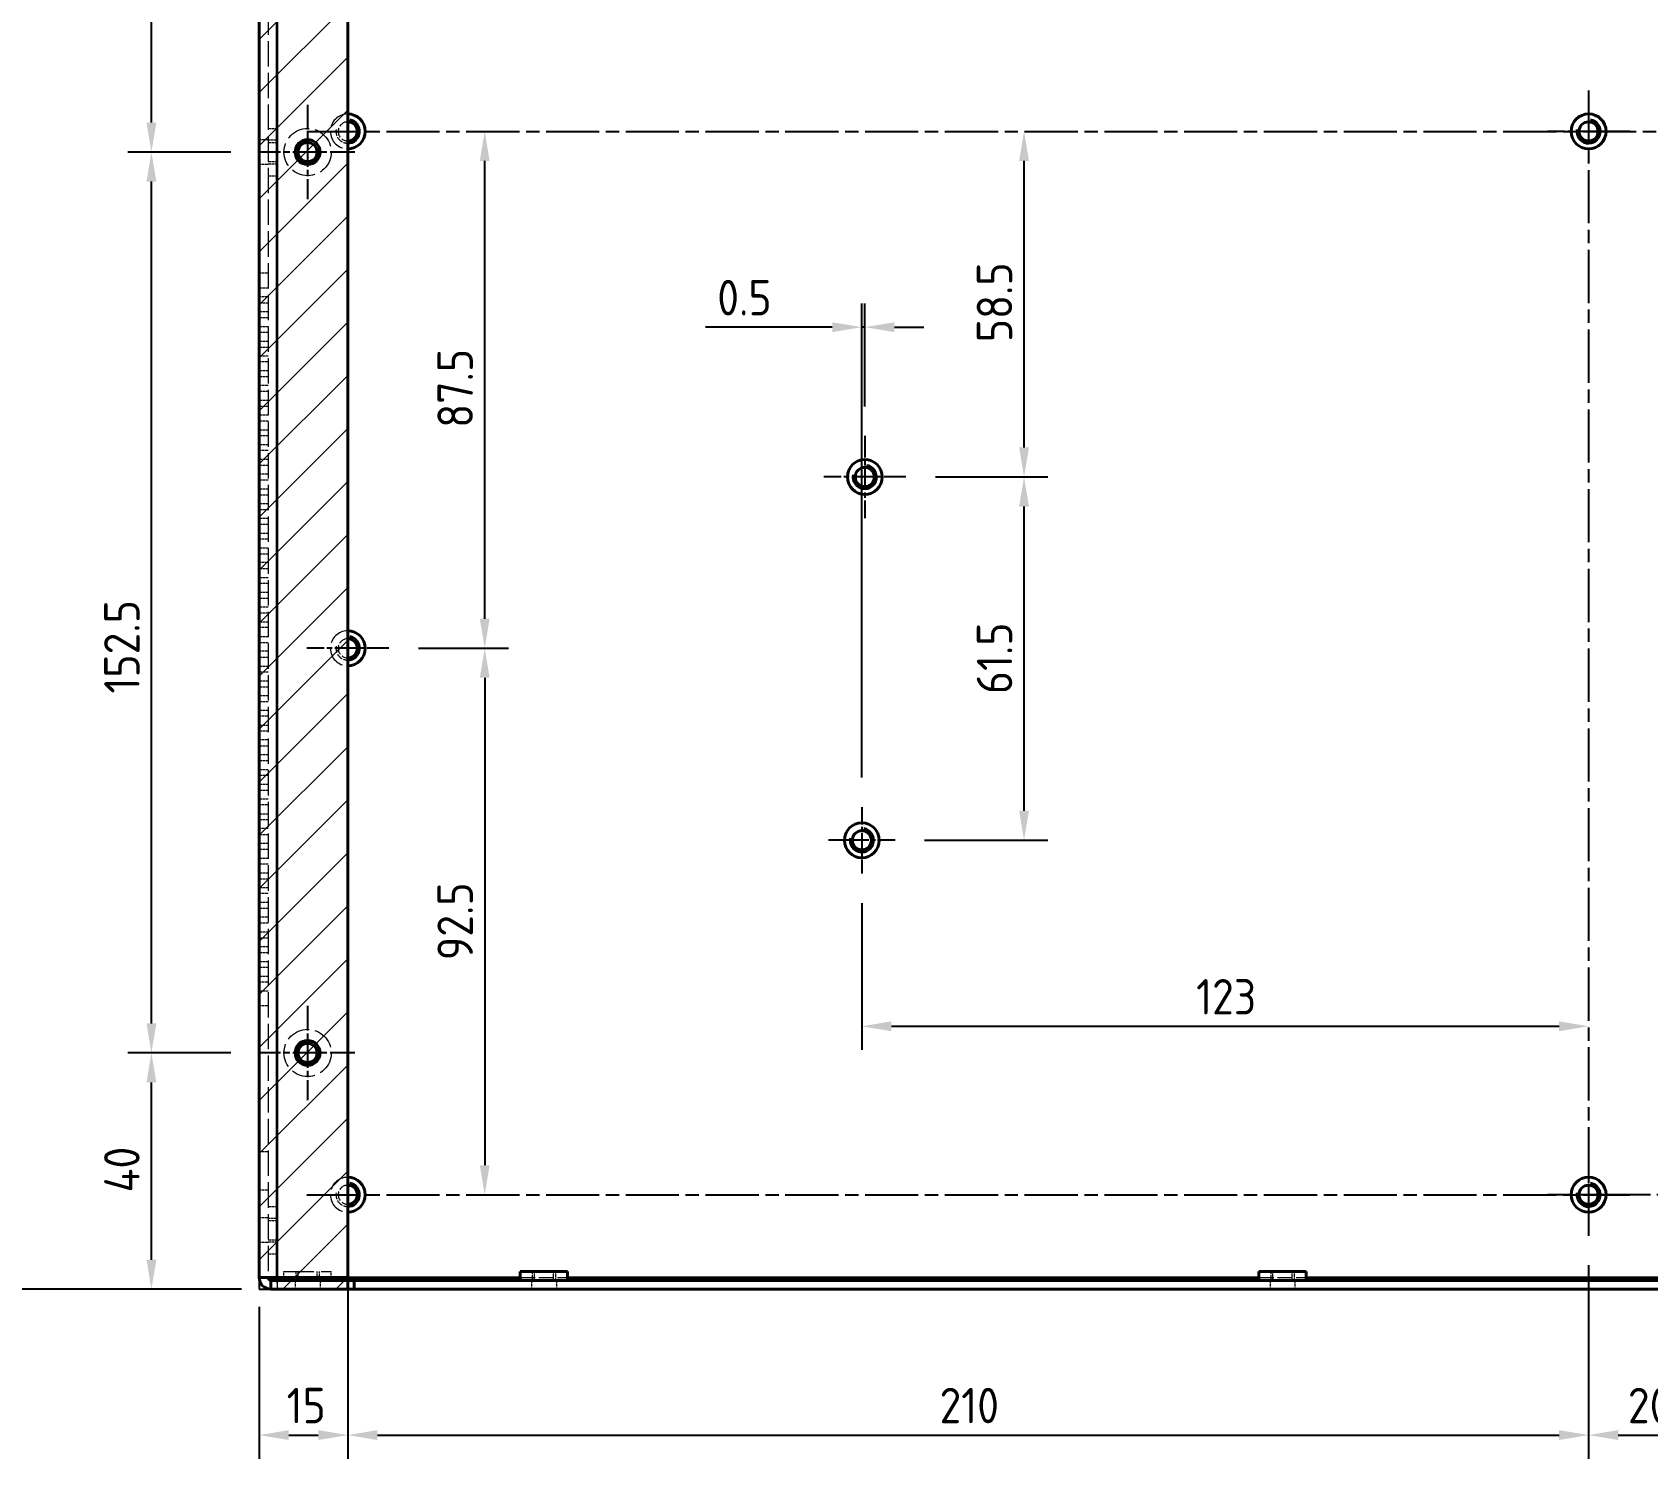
# Model space of a CAD drawing. Header units: millimetres. Extents: x 0 to 1682, y 0 to 1188.
# Drawn here: x 573.7 to 847.1, y 596.4 to 837.8 of the extents above; entities that cross this region are included whole.
import ezdxf

# ---------------------------------------------------------------- set-up
doc = ezdxf.new("R2010")
doc.units = ezdxf.units.MM
doc.header["$LTSCALE"] = 2
doc.linetypes.add('CHAIN', pattern=[0.3543, 0.2362, -0.0295, 0.0591, -0.0295])
doc.linetypes.add('DASHED', pattern=[0.2067, 0.1654, -0.0413])
for name, color, linetype, lineweight in [('가려진 것(ISO)', 2, 'DASHED', 18), ('가려진 좁은 것(ISO)', 2, 'DASHED', 18), ('가시적인 것(ISO)', 3, 'Continuous', 40), ('가시적인 좁은 것(ISO)', 3, 'Continuous', 35), ('스케치 형상(ISO)', 3, 'Continuous', 25), ('중심 표식(ISO)', 1, 'Continuous', 25), ('중심선(ISO)', 1, 'Continuous', 25), ('치수(ISO)', 2, 'Continuous', 25), ('해치(ISO)', 7, 'Continuous', 18)]:
    doc.layers.add(name, color=color, linetype=linetype, lineweight=lineweight)
doc.styles.add('치수 텍스트_PSTEK_POSCO', font='isocp.shx')
doc.dimstyles.new('치수_PSTEK_POSCO', dxfattribs={"dimscale": 2, "dimtxt": 3, "dimasz": 2.5, "dimexe": 2, "dimexo": 2.5, "dimgap": 1, "dimtad": 1, "dimrnd": 1e-08, "dimdsep": 46, "dimtxsty": '치수 텍스트_PSTEK_POSCO', "dimcen": 0.09, "dimdle": 10, "dimclrd": 7, "dimclre": 7, "dimclrt": 2, "dimadec": 1, "dimazin": 2, "dimtfac": 1, "dimtmove": 0, "dimatfit": 3, "dimfxl": 0, "dimtolj": 1, "dimlwd": -1, "dimlwe": -1, "dimarcsym": 0})

# ---------------------------------------------------------------- blocks, each defined once
blk = doc.blocks.new('*D24')
at = {"layer": 'Defpoints', "color": 0}
for p in [(627.09, 634.1), (612.09, 627.05), (627.09, 600.36)]:
    blk.add_point(p, dxfattribs=at)
at = {"layer": '치수(ISO)', "color": 7}
for p, q in [((627.09, 629.1), (627.09, 596.36)), ((612.09, 622.05), (612.09, 596.36)), ((617.09, 600.36), (622.09, 600.36))]:
    blk.add_line(p, q, dxfattribs=at)
for points in [[(617.09, 601.2), (617.09, 599.53), (612.09, 600.36)], [(622.09, 601.2), (622.09, 599.53), (627.09, 600.36)]]:
    blk.add_solid(points, dxfattribs=at)
at = {"layer": '치수(ISO)', "color": 2, "insert": (616.74, 605.36), "char_height": 6, "attachment_point": 4, "style": '치수 텍스트_PSTEK_POSCO'}
blk.add_mtext('\\A1;15', dxfattribs=at)
blk = doc.blocks.new('*D25')
at = {"layer": 'Defpoints', "color": 0}
for p in [(627.09, 634.1), (837.09, 634.1), (837.09, 600.36)]:
    blk.add_point(p, dxfattribs=at)
at = {"layer": '치수(ISO)', "color": 7}
for p, q in [((627.09, 629.1), (627.09, 596.36)), ((837.09, 629.1), (837.09, 596.36)), ((632.09, 600.36), (832.09, 600.36))]:
    blk.add_line(p, q, dxfattribs=at)
for points in [[(632.09, 601.2), (632.09, 599.53), (627.09, 600.36)], [(832.09, 601.2), (832.09, 599.53), (837.09, 600.36)]]:
    blk.add_solid(points, dxfattribs=at)
at = {"layer": '치수(ISO)', "color": 2, "insert": (727.23, 605.36), "char_height": 6, "attachment_point": 4, "style": '치수 텍스트_PSTEK_POSCO'}
blk.add_mtext('\\A1;210', dxfattribs=at)
blk = doc.blocks.new('*D26')
at = {"layer": 'Defpoints', "color": 0}
for p in [(837.09, 634.1), (857.09, 634.1), (857.09, 600.36)]:
    blk.add_point(p, dxfattribs=at)
at = {"layer": '치수(ISO)', "color": 7}
for p, q in [((837.09, 629.1), (837.09, 596.36)), ((857.09, 629.1), (857.09, 596.36)), ((842.09, 600.36), (852.09, 600.36))]:
    blk.add_line(p, q, dxfattribs=at)
for points in [[(842.09, 601.2), (842.09, 599.53), (837.09, 600.36)], [(852.09, 601.2), (852.09, 599.53), (857.09, 600.36)]]:
    blk.add_solid(points, dxfattribs=at)
at = {"layer": '치수(ISO)', "color": 2, "insert": (843.73, 605.36), "char_height": 6, "attachment_point": 4, "style": '치수 텍스트_PSTEK_POSCO'}
blk.add_mtext('\\A1;20', dxfattribs=at)
blk = doc.blocks.new('*D31')
at = {"layer": 'Defpoints', "color": 0}
for p in [(721.54, 762.55), (741.54, 762.55), (719.71, 701.05)]:
    blk.add_point(p, dxfattribs=at)
at = {"layer": '치수(ISO)', "color": 7}
for p, q in [((726.54, 762.55), (745.54, 762.55)), ((741.54, 706.05), (741.54, 757.55)), ((724.71, 701.05), (745.54, 701.05))]:
    blk.add_line(p, q, dxfattribs=at)
for points in [[(740.7, 757.55), (742.37, 757.55), (741.54, 762.55)], [(740.7, 706.05), (742.37, 706.05), (741.54, 701.05)]]:
    blk.add_solid(points, dxfattribs=at)
at = {"layer": '치수(ISO)', "color": 2, "insert": (736.54, 725.8), "char_height": 6, "attachment_point": 4, "rotation": 90, "style": '치수 텍스트_PSTEK_POSCO'}
blk.add_mtext('\\A1;61.5', dxfattribs=at)
blk = doc.blocks.new('*D32')
at = {"layer": 'Defpoints', "color": 0}
for p in [(741.54, 821.05), (741.54, 821.05), (721.54, 762.55)]:
    blk.add_point(p, dxfattribs=at)
at = {"layer": '치수(ISO)', "color": 7}
for p, q in [((741.54, 767.55), (741.54, 816.05)), ((726.54, 762.55), (745.54, 762.55))]:
    blk.add_line(p, q, dxfattribs=at)
for points in [[(740.7, 816.05), (742.37, 816.05), (741.54, 821.05)], [(740.7, 767.55), (742.37, 767.55), (741.54, 762.55)]]:
    blk.add_solid(points, dxfattribs=at)
at = {"layer": '치수(ISO)', "color": 2, "insert": (736.54, 785.37), "char_height": 6, "attachment_point": 4, "rotation": 90, "style": '치수 텍스트_PSTEK_POSCO'}
blk.add_mtext('\\A1;58.5', dxfattribs=at)
blk = doc.blocks.new('*D33')
at = {"layer": 'Defpoints', "color": 0}
for p in [(714.09, 695.43), (837.09, 669.56), (837.09, 641.05)]:
    blk.add_point(p, dxfattribs=at)
at = {"layer": '치수(ISO)', "color": 7}
for p, q in [((714.09, 690.43), (714.09, 665.56)), ((719.09, 669.56), (832.09, 669.56))]:
    blk.add_line(p, q, dxfattribs=at)
for points in [[(719.09, 670.4), (719.09, 668.73), (714.09, 669.56)], [(832.09, 670.4), (832.09, 668.73), (837.09, 669.56)]]:
    blk.add_solid(points, dxfattribs=at)
at = {"layer": '치수(ISO)', "color": 2, "insert": (770.66, 674.56), "char_height": 6, "attachment_point": 4, "style": '치수 텍스트_PSTEK_POSCO'}
blk.add_mtext('\\A1;123', dxfattribs=at)
blk = doc.blocks.new('*D34')
at = {"layer": 'Defpoints', "color": 0}
for p in [(714.59, 787.91), (714.59, 769.5), (714.09, 706.67)]:
    blk.add_point(p, dxfattribs=at)
at = {"layer": '치수(ISO)', "color": 7}
for p, q in [((714.09, 711.67), (714.09, 791.91)), ((714.59, 774.5), (714.59, 791.91)), ((709.09, 787.91), (687.61, 787.91)), ((714.59, 787.91), (714.09, 787.91)), ((719.59, 787.91), (724.59, 787.91))]:
    blk.add_line(p, q, dxfattribs=at)
for points in [[(709.09, 788.74), (709.09, 787.07), (714.09, 787.91)], [(719.59, 788.74), (719.59, 787.07), (714.59, 787.91)]]:
    blk.add_solid(points, dxfattribs=at)
at = {"layer": '치수(ISO)', "color": 2, "insert": (689.61, 792.91), "char_height": 6, "attachment_point": 4, "style": '치수 텍스트_PSTEK_POSCO'}
blk.add_mtext('\\A1;0.5', dxfattribs=at)
blk = doc.blocks.new('*D36')
at = {"layer": 'Defpoints', "color": 0}
for p in [(593.85, 970.05), (612.29, 970.05), (612.29, 817.55)]:
    blk.add_point(p, dxfattribs=at)
at = {"layer": '치수(ISO)', "color": 7}
for p, q in [((607.29, 970.05), (589.85, 970.05)), ((593.85, 822.55), (593.85, 965.05)), ((607.29, 817.55), (589.85, 817.55))]:
    blk.add_line(p, q, dxfattribs=at)
for points in [[(593.02, 965.05), (594.69, 965.05), (593.85, 970.05)], [(593.02, 822.55), (594.69, 822.55), (593.85, 817.55)]]:
    blk.add_solid(points, dxfattribs=at)
at = {"layer": '치수(ISO)', "color": 2, "insert": (588.85, 878.39), "char_height": 6, "attachment_point": 4, "rotation": 90, "style": '치수 텍스트_PSTEK_POSCO'}
blk.add_mtext('\\A1;152.5', dxfattribs=at)
blk = doc.blocks.new('*D37')
at = {"layer": 'Defpoints', "color": 0}
for p in [(593.85, 817.55), (612.29, 817.55), (612.29, 665.05)]:
    blk.add_point(p, dxfattribs=at)
at = {"layer": '치수(ISO)', "color": 7}
for p, q in [((607.29, 817.55), (589.85, 817.55)), ((593.85, 670.05), (593.85, 812.55)), ((607.29, 665.05), (589.85, 665.05))]:
    blk.add_line(p, q, dxfattribs=at)
for points in [[(593.02, 812.55), (594.69, 812.55), (593.85, 817.55)], [(593.02, 670.05), (594.69, 670.05), (593.85, 665.05)]]:
    blk.add_solid(points, dxfattribs=at)
at = {"layer": '치수(ISO)', "color": 2, "insert": (588.85, 725.89), "char_height": 6, "attachment_point": 4, "rotation": 90, "style": '치수 텍스트_PSTEK_POSCO'}
blk.add_mtext('\\A1;152.5', dxfattribs=at)
blk = doc.blocks.new('*D38')
at = {"layer": 'Defpoints', "color": 0}
for p in [(593.85, 665.05), (612.29, 665.05), (614.09, 625.05)]:
    blk.add_point(p, dxfattribs=at)
at = {"layer": '치수(ISO)', "color": 7}
for p, q in [((607.29, 665.05), (589.85, 665.05)), ((593.85, 630.05), (593.85, 660.05)), ((609.09, 625.05), (589.85, 625.05))]:
    blk.add_line(p, q, dxfattribs=at)
for points in [[(593.02, 660.05), (594.69, 660.05), (593.85, 665.05)], [(593.02, 630.05), (594.69, 630.05), (593.85, 625.05)]]:
    blk.add_solid(points, dxfattribs=at)
at = {"layer": '치수(ISO)', "color": 2, "insert": (588.85, 641.43), "char_height": 6, "attachment_point": 4, "rotation": 90, "style": '치수 텍스트_PSTEK_POSCO'}
blk.add_mtext('\\A1;40', dxfattribs=at)
blk = doc.blocks.new('*D40')
at = {"layer": 'Defpoints', "color": 0}
for p in [(614.09, 1010.05), (569.39, 625.05), (614.09, 625.05)]:
    blk.add_point(p, dxfattribs=at)
at = {"layer": '치수(ISO)', "color": 7}
for p, q in [((609.09, 1010.05), (565.39, 1010.05)), ((569.39, 1005.05), (569.39, 630.05)), ((609.09, 625.05), (565.39, 625.05))]:
    blk.add_line(p, q, dxfattribs=at)
for points in [[(568.56, 1005.05), (570.23, 1005.05), (569.39, 1010.05)], [(568.56, 630.05), (570.23, 630.05), (569.39, 625.05)]]:
    blk.add_solid(points, dxfattribs=at)
at = {"layer": '치수(ISO)', "color": 2, "insert": (564.09, 824.75), "char_height": 6, "attachment_point": 4, "rotation": 90, "style": '치수 텍스트_PSTEK_POSCO'}
blk.add_mtext('\\A1;(385)', dxfattribs=at)
blk = doc.blocks.new('*D41')
at = {"layer": 'Defpoints', "color": 0}
for p in [(650.26, 821.05), (650.26, 821.05), (634.04, 733.55)]:
    blk.add_point(p, dxfattribs=at)
at = {"layer": '치수(ISO)', "color": 7}
for p, q in [((650.26, 738.55), (650.26, 816.05)), ((639.04, 733.55), (654.26, 733.55))]:
    blk.add_line(p, q, dxfattribs=at)
for points in [[(649.43, 816.05), (651.09, 816.05), (650.26, 821.05)], [(649.43, 738.55), (651.09, 738.55), (650.26, 733.55)]]:
    blk.add_solid(points, dxfattribs=at)
at = {"layer": '치수(ISO)', "color": 2, "insert": (645.26, 770.87), "char_height": 6, "attachment_point": 4, "rotation": 90, "style": '치수 텍스트_PSTEK_POSCO'}
blk.add_mtext('\\A1;87.5', dxfattribs=at)
blk = doc.blocks.new('*D42')
at = {"layer": 'Defpoints', "color": 0}
for p in [(634.04, 733.55), (650.26, 641.05), (650.26, 641.05)]:
    blk.add_point(p, dxfattribs=at)
at = {"layer": '치수(ISO)', "color": 7}
for p, q in [((639.04, 733.55), (654.26, 733.55)), ((650.26, 728.55), (650.26, 646.05))]:
    blk.add_line(p, q, dxfattribs=at)
for points in [[(649.43, 728.55), (651.09, 728.55), (650.26, 733.55)], [(649.43, 646.05), (651.09, 646.05), (650.26, 641.05)]]:
    blk.add_solid(points, dxfattribs=at)
at = {"layer": '치수(ISO)', "color": 2, "insert": (645.26, 680.75), "char_height": 6, "attachment_point": 4, "rotation": 90, "style": '치수 텍스트_PSTEK_POSCO'}
blk.add_mtext('\\A1;92.5', dxfattribs=at)

msp = doc.modelspace()

# ---------------------------------------------------------------- hatches: boundary and pattern name
at = {"layer": '해치(ISO)'}
h = msp.add_hatch(dxfattribs=at)
h.set_pattern_fill('ANSI31', color=1, scale=50.8, style=0)
h.set_pattern_definition([(45, (0, 0), (-4.490128, 4.490128), [])])
edge = h.paths.add_edge_path()
edge.add_line((614.085, 626.549), (614.085, 625.049))
edge.add_line((614.085, 625.049), (627.085, 625.049))
edge.add_line((627.085, 625.049), (627.085, 1010.049))
edge.add_line((627.085, 1010.049), (612.085, 1010.049))
edge.add_line((612.085, 1010.049), (612.085, 627.049))
edge.add_line((612.085, 627.049), (613.585, 627.049))
edge.add_arc((614.085, 627.049), 0.5, 180, 270)

# ---------------------------------------------------------------- linework, layer by layer
at = {"layer": '가려진 것(ISO)', "ltscale": 12.980641}
msp.add_line((613.585, 1008.049), (613.585, 627.049), dxfattribs=at)
at = {"layer": '가려진 것(ISO)', "ltscale": 1.428422}
for p, q in [((613.585, 821.549), (615.085, 821.549)), ((613.585, 819.649), (612.085, 819.649)), ((615.085, 819.549), (613.585, 819.549)), ((613.585, 819.17), (615.085, 819.17)), ((613.585, 815.449), (612.085, 815.449)), ((613.585, 815.928), (615.085, 815.928)), ((613.585, 815.549), (615.085, 815.549)), ((613.585, 813.549), (615.085, 813.549)), ((613.585, 797.049), (612.085, 797.049)), ((612.085, 794.549), (613.585, 794.549)), ((613.585, 793.049), (612.085, 793.049)), ((612.085, 792.049), (613.585, 792.049)), ((612.085, 790.549), (613.585, 790.549)), ((612.085, 789.549), (613.585, 789.549)), ((612.085, 788.049), (613.585, 788.049)), ((612.085, 787.049), (613.585, 787.049)), ((612.085, 785.549), (613.585, 785.549)), ((612.085, 784.549), (613.585, 784.549)), ((612.085, 783.049), (613.585, 783.049)), ((613.585, 782.049), (612.085, 782.049)), ((612.085, 780.549), (613.585, 780.549)), ((612.085, 779.549), (613.585, 779.549)), ((613.585, 778.049), (612.085, 778.049)), ((612.085, 777.049), (613.585, 777.049)), ((612.085, 775.549), (613.585, 775.549)), ((612.085, 774.549), (613.585, 774.549)), ((612.085, 773.049), (613.585, 773.049)), ((612.085, 772.049), (613.585, 772.049)), ((612.085, 770.549), (613.585, 770.549)), ((612.085, 769.549), (613.585, 769.549)), ((612.085, 768.049), (613.585, 768.049)), ((613.585, 767.049), (612.085, 767.049)), ((612.085, 765.549), (613.585, 765.549)), ((612.085, 764.549), (613.585, 764.549)), ((613.585, 763.049), (612.085, 763.049)), ((612.085, 762.049), (613.585, 762.049)), ((612.085, 760.549), (613.585, 760.549)), ((612.085, 759.549), (613.585, 759.549)), ((612.085, 758.049), (613.585, 758.049)), ((612.085, 757.049), (613.585, 757.049)), ((612.085, 755.549), (613.585, 755.549)), ((612.085, 754.549), (613.585, 754.549)), ((612.085, 753.049), (613.585, 753.049)), ((613.585, 752.049), (612.085, 752.049)), ((612.085, 750.549), (613.585, 750.549)), ((612.085, 749.549), (613.585, 749.549)), ((613.585, 748.049), (612.085, 748.049)), ((612.085, 747.049), (613.585, 747.049)), ((612.085, 745.549), (613.585, 745.549)), ((612.085, 744.549), (613.585, 744.549)), ((612.085, 743.049), (613.585, 743.049)), ((612.085, 742.049), (613.585, 742.049)), ((612.085, 740.549), (613.585, 740.549)), ((612.085, 739.549), (613.585, 739.549)), ((612.085, 738.049), (613.585, 738.049)), ((613.585, 737.049), (612.085, 737.049)), ((612.085, 735.549), (613.585, 735.549)), ((612.085, 734.549), (613.585, 734.549)), ((613.585, 733.049), (612.085, 733.049)), ((612.085, 732.049), (613.585, 732.049)), ((612.085, 730.549), (613.585, 730.549)), ((612.085, 729.549), (613.585, 729.549)), ((612.085, 728.049), (613.585, 728.049)), ((612.085, 727.049), (613.585, 727.049)), ((612.085, 725.549), (613.585, 725.549)), ((612.085, 724.549), (613.585, 724.549)), ((612.085, 723.049), (613.585, 723.049)), ((613.585, 722.049), (612.085, 722.049)), ((612.085, 720.549), (613.585, 720.549)), ((612.085, 719.549), (613.585, 719.549)), ((613.585, 718.049), (612.085, 718.049)), ((612.085, 717.049), (613.585, 717.049)), ((612.085, 715.549), (613.585, 715.549)), ((612.085, 714.549), (613.585, 714.549)), ((612.085, 713.049), (613.585, 713.049)), ((612.085, 712.049), (613.585, 712.049)), ((612.085, 710.549), (613.585, 710.549)), ((612.085, 709.549), (613.585, 709.549)), ((612.085, 708.049), (613.585, 708.049)), ((613.585, 707.049), (612.085, 707.049)), ((612.085, 705.549), (613.585, 705.549)), ((612.085, 704.549), (613.585, 704.549)), ((613.585, 703.049), (612.085, 703.049)), ((612.085, 702.049), (613.585, 702.049)), ((612.085, 700.549), (613.585, 700.549)), ((612.085, 699.549), (613.585, 699.549)), ((612.085, 698.049), (613.585, 698.049)), ((612.085, 697.049), (613.585, 697.049)), ((612.085, 695.549), (613.585, 695.549)), ((612.085, 694.549), (613.585, 694.549)), ((612.085, 693.049), (613.585, 693.049)), ((613.585, 692.049), (612.085, 692.049)), ((612.085, 690.549), (613.585, 690.549)), ((612.085, 689.549), (613.585, 689.549)), ((613.585, 688.049), (612.085, 688.049)), ((612.085, 687.049), (613.585, 687.049)), ((612.085, 685.549), (613.585, 685.549)), ((612.085, 684.549), (613.585, 684.549)), ((612.085, 683.049), (613.585, 683.049)), ((612.085, 682.049), (613.585, 682.049)), ((612.085, 680.549), (613.585, 680.549)), ((612.085, 679.549), (613.585, 679.549)), ((612.085, 678.049), (613.585, 678.049)), ((613.585, 677.049), (612.085, 677.049)), ((612.085, 675.549), (613.585, 675.549)), ((613.585, 673.049), (612.085, 673.049)), ((613.585, 648.299), (612.085, 648.299)), ((613.585, 641.799), (612.085, 641.799)), ((613.585, 637.149), (612.085, 637.149)), ((613.585, 639.049), (615.085, 639.049)), ((615.085, 637.049), (613.585, 637.049)), ((613.585, 636.67), (615.085, 636.67)), ((613.585, 632.949), (612.085, 632.949)), ((613.585, 633.428), (615.085, 633.428)), ((613.585, 633.049), (615.085, 633.049)), ((613.585, 631.049), (615.085, 631.049)), ((615.146, 626.549), (615.146, 625.049)), ((618.185, 626.549), (618.185, 625.049)), ((618.285, 628.049), (618.285, 626.549)), ((618.664, 626.549), (618.664, 628.049)), ((621.906, 626.549), (621.906, 628.049)), ((622.285, 626.549), (622.285, 628.049)), ((622.385, 626.549), (622.385, 625.049)), ((658.185, 626.549), (658.185, 625.049)), ((658.285, 628.049), (658.285, 626.549)), ((658.664, 626.549), (658.664, 628.049)), ((661.906, 626.549), (661.906, 628.049)), ((662.285, 626.549), (662.285, 628.049)), ((662.385, 626.549), (662.385, 625.049)), ((783.185, 626.549), (783.185, 625.049)), ((783.285, 628.049), (783.285, 626.549)), ((783.664, 626.549), (783.664, 628.049)), ((786.906, 626.549), (786.906, 628.049)), ((787.285, 626.549), (787.285, 628.049)), ((787.385, 626.549), (787.385, 625.049))]:
    msp.add_line(p, q, dxfattribs=at)
at = {"layer": '가려진 것(ISO)', "ltscale": 0.009423}
for p, q in [((612.085, 650.749), (612.075, 650.749)), ((612.085, 649.049), (612.075, 649.049)), ((612.085, 647.549), (612.075, 647.549)), ((612.085, 646.549), (612.075, 646.549)), ((612.085, 645.399), (612.075, 645.399)), ((612.085, 644.699), (612.075, 644.699)), ((612.085, 643.549), (612.075, 643.549)), ((612.085, 642.549), (612.075, 642.549)), ((612.085, 641.049), (612.075, 641.049)), ((612.085, 639.349), (612.075, 639.349))]:
    msp.add_line(p, q, dxfattribs=at)
at = {"layer": '가려진 것(ISO)', "ltscale": 15.198803}
msp.add_line((616.285, 628.049), (624.285, 628.049), dxfattribs=at)
at = {"layer": '가려진 것(ISO)', "ltscale": 0.952248}
for p, q in [((616.285, 627.049), (616.285, 628.049)), ((624.285, 627.049), (624.285, 628.049))]:
    msp.add_line(p, q, dxfattribs=at)
at = {"layer": '가려진 것(ISO)', "ltscale": 12.159042}
for centre in [(620.285, 817.549), (620.285, 665.049)]:
    msp.add_circle(centre, 4, dxfattribs=at)
at = {"layer": '가려진 것(ISO)', "ltscale": 11.209118}
for centre in [(627.085, 821.049), (627.085, 733.549), (627.085, 641.049)]:
    msp.add_arc(centre, 2.95, 90, 270, dxfattribs=at)
at = {"layer": '가려진 것(ISO)', "ltscale": 3.324223}
for centre in [(627.085, 821.049), (627.085, 733.549), (627.085, 641.049)]:
    msp.add_arc(centre, 2, 170, 270, dxfattribs=at)
at = {"layer": '가려진 것(ISO)', "ltscale": 4.849754}
for centre in [(627.085, 821.049), (627.085, 733.549), (627.085, 641.049)]:
    msp.add_arc(centre, 1.621, 90, 270, dxfattribs=at)
at = {"layer": '가려진 것(ISO)', "ltscale": 2.506776}
msp.add_open_spline([(615.095, 626.551), (615.107, 625.959), (615.119, 625.438), (615.131, 625.202), (615.136, 625.101), (615.141, 625.049), (615.146, 625.049)], degree=3, knots=[0.2526803, 0.2526803, 0.2526803, 0.2526803, 1.1774531, 1.1774531, 1.1774531, 1.5707963, 1.5707963, 1.5707963, 1.5707963], dxfattribs=at)
at = {"layer": '가려진 좁은 것(ISO)', "ltscale": 7.618686}
for p, q in [((656.285, 627.049), (664.285, 627.049)), ((781.285, 627.049), (789.285, 627.049))]:
    msp.add_line(p, q, dxfattribs=at)
at = {"layer": '가시적인 것(ISO)'}
for p, q in [((612.085, 627.049), (612.085, 1008.049)), ((627.085, 1008.049), (627.085, 627.049)), ((612.075, 651.049), (612.075, 639.049)), ((612.085, 651.049), (612.075, 651.049)), ((612.085, 639.049), (612.075, 639.049)), ((612.085, 627.049), (615.085, 627.049)), ((614.085, 626.549), (614.085, 625.049)), ((627.085, 626.549), (614.085, 626.549)), ((627.085, 627.049), (615.085, 627.049)), ((616.285, 626.549), (616.285, 627.049)), ((624.285, 626.549), (624.285, 627.049)), ((627.085, 626.549), (628.146, 626.549)), ((627.085, 626.549), (627.085, 625.049)), ((628.146, 626.549), (628.146, 625.049)), ((628.146, 626.549), (1096.025, 626.549)), ((656.285, 628.049), (664.285, 628.049)), ((656.285, 626.549), (656.285, 628.049)), ((664.285, 626.549), (664.285, 628.049)), ((781.285, 628.049), (789.285, 628.049)), ((781.285, 626.549), (781.285, 628.049)), ((789.285, 626.549), (789.285, 628.049)), ((614.085, 625.049), (627.085, 625.049)), ((627.085, 625.049), (628.146, 625.049)), ((628.146, 625.049), (1096.025, 625.049))]:
    msp.add_line(p, q, dxfattribs=at)
for centre, radius in [((837.085, 821.049), 2.95), ((837.085, 821.049), 1.621), ((620.285, 817.549), 2.1), ((620.285, 817.549), 1.621), ((714.585, 762.549), 2.95), ((714.585, 762.549), 1.621), ((714.085, 701.049), 2.95), ((714.085, 701.049), 1.621), ((620.285, 665.049), 2.1), ((620.285, 665.049), 1.621), ((837.085, 641.049), 2.95), ((837.085, 641.049), 1.621)]:
    msp.add_circle(centre, radius, dxfattribs=at)
for centre, radius, start, end in [((627.085, 821.049), 2.95, 270, 90), ((627.085, 821.049), 1.621, 270, 90), ((627.085, 733.549), 2.95, 270, 90), ((627.085, 733.549), 1.621, 270, 90), ((627.085, 641.049), 2.95, 270, 90), ((627.085, 641.049), 1.621, 270, 90), ((614.085, 627.049), 2, 180, 270), ((614.085, 627.049), 0.5, 180, 270)]:
    msp.add_arc(centre, radius, start, end, dxfattribs=at)
for points in [[(615.085, 627.049), (615.089, 626.881), (615.092, 626.713), (615.095, 626.551)], [(615.085, 627.049), (615.106, 626.787), (615.126, 626.549), (615.146, 626.549)]]:
    msp.add_open_spline(points, degree=3, dxfattribs=at)
at = {"layer": '가시적인 좁은 것(ISO)'}
for p, q in [((615.085, 1008.049), (615.085, 627.049)), ((627.085, 627.049), (656.285, 627.049)), ((664.285, 627.049), (781.285, 627.049)), ((789.285, 627.049), (934.885, 627.049))]:
    msp.add_line(p, q, dxfattribs=at)
for centre, start, end in [((627.085, 821.049), 270, 80), ((837.085, 821.049), 170, 80), ((620.285, 817.549), 100, 10), ((714.585, 762.549), 170, 80), ((627.085, 733.549), 270, 80), ((714.085, 701.049), 170, 80), ((620.285, 665.049), 100, 10), ((627.085, 641.049), 270, 80), ((837.085, 641.049), 170, 80)]:
    msp.add_arc(centre, 2, start, end, dxfattribs=at)
at = {"layer": '스케치 형상(ISO)'}
for p, q in [((612.085, 1010.049), (612.085, 625.049)), ((627.085, 625.049), (627.085, 1010.049)), ((612.085, 625.049), (627.085, 625.049))]:
    msp.add_line(p, q, dxfattribs=at)
at = {"layer": '중심 표식(ISO)', "linetype": 'CHAIN', "ltscale": 7.722792}
for p, q in [((627.085, 827.999), (627.085, 814.099)), ((844.035, 821.049), (830.135, 821.049)), ((714.585, 769.499), (714.585, 755.599)), ((721.535, 762.549), (707.635, 762.549)), ((627.085, 740.499), (627.085, 726.599)), ((634.035, 733.549), (620.135, 733.549)), ((627.085, 647.999), (627.085, 634.099)), ((837.085, 647.999), (837.085, 634.099)), ((844.035, 641.049), (830.135, 641.049))]:
    msp.add_line(p, q, dxfattribs=at)
at = {"layer": '중심 표식(ISO)', "linetype": 'CHAIN', "ltscale": 8.88956}
for p, q in [((620.285, 825.549), (620.285, 809.549)), ((628.285, 817.549), (612.285, 817.549)), ((620.285, 673.049), (620.285, 657.049)), ((628.285, 665.049), (612.285, 665.049))]:
    msp.add_line(p, q, dxfattribs=at)
at = {"layer": '중심 표식(ISO)', "linetype": 'CHAIN', "ltscale": 6.245997}
for p, q in [((714.085, 706.67), (714.085, 695.428)), ((719.706, 701.049), (708.464, 701.049))]:
    msp.add_line(p, q, dxfattribs=at)
at = {"layer": '중심선(ISO)', "linetype": 'CHAIN', "ltscale": 19.051651}
for p, q in [((837.085, 827.999), (837.085, 634.099)), ((620.135, 821.049), (1104.035, 821.049)), ((620.135, 641.049), (844.035, 641.049)), ((1104.035, 641.049), (830.135, 641.049))]:
    msp.add_line(p, q, dxfattribs=at)

# ---------------------------------------------------------------- dimensions: what is measured, and where the dimension line sits
at = {"layer": '치수(ISO)', "color": 7}
dim = msp.add_linear_dim(base=(569.393, 625.049), p1=(614.085, 1010.049), p2=(614.085, 625.049), angle=90, text='(<>)', dimstyle='치수_PSTEK_POSCO', override={"dimgap": 1, "dimdec": 2, "dimtol": 0, "dimlim": 0, "dimtp": 0, "dimtm": 0, "dimtdec": 2, "dimtofl": 0, "dimatfit": 1}, dxfattribs=at)
dim.commit()
dim.dimension.update_dxf_attribs({"geometry": '*D40', "text_midpoint": (569.393, 832.549), "dimtype": 160})
for base, p1, p2, angle, override, picture, middle in [((593.853, 970.049), (612.285, 817.549), (612.285, 970.049), 90, {"dimdec": 2, "dimtp": 0, "dimtm": 0, "dimtdec": 2, "dimtofl": 0, "dimatfit": 1}, '*D36', (593.853, 886.319)), ((650.26, 821.049), (634.035, 733.549), (650.26, 821.049), 90, {"dimdec": 2, "dimse2": 1, "dimtp": 0, "dimtm": 0, "dimtdec": 2, "dimtofl": 0, "dimatfit": 1}, '*D41', (650.26, 777.299)), ((741.535, 821.049), (721.535, 762.549), (741.535, 821.049), 90, {"dimdec": 2, "dimse2": 1, "dimtp": 0, "dimtm": 0, "dimtdec": 2, "dimtofl": 0, "dimatfit": 1}, '*D32', (741.535, 791.799)), ((593.853, 817.549), (612.285, 665.049), (612.285, 817.549), 90, {"dimdec": 2, "dimtp": 0, "dimtm": 0, "dimtdec": 2, "dimtofl": 0, "dimatfit": 1}, '*D37', (593.853, 733.819)), ((714.585, 787.907), (714.085, 706.67), (714.585, 769.499), 180, {"dimdec": 2, "dimtp": 0, "dimtm": 0, "dimtdec": 2, "dimtofl": 1, "dimatfit": 1}, '*D34', (693.938, 787.907)), ((741.535, 762.549), (719.706, 701.049), (721.535, 762.549), 90, {"dimdec": 2, "dimtp": 0, "dimtm": 0, "dimtdec": 2, "dimtofl": 0, "dimatfit": 1}, '*D31', (741.535, 731.799)), ((650.26, 641.049), (634.035, 733.549), (650.26, 641.049), 90, {"dimdec": 2, "dimse2": 1, "dimtp": 0, "dimtm": 0, "dimtdec": 2, "dimtofl": 0, "dimatfit": 1}, '*D42', (650.26, 687.299)), ((837.085, 669.563), (714.085, 695.428), (837.085, 641.049), 180, {"dimdec": 2, "dimse2": 1, "dimtp": 0, "dimtm": 0, "dimtdec": 2, "dimtofl": 0, "dimatfit": 1}, '*D33', (775.585, 669.563)), ((593.853, 665.049), (614.085, 625.049), (612.285, 665.049), 90, {"dimdec": 2, "dimtp": 0, "dimtm": 0, "dimtdec": 2, "dimtofl": 0, "dimatfit": 1}, '*D38', (593.853, 645.029)), ((627.085, 600.362), (612.085, 627.049), (627.085, 634.099), 180, {"dimdec": 2, "dimtp": 0, "dimtm": 0, "dimtdec": 2, "dimtofl": 0, "dimatfit": 1}, '*D24', (619.565, 600.362)), ((837.085, 600.362), (627.085, 634.099), (837.085, 634.099), 180, {"dimdec": 2, "dimtp": 0, "dimtm": 0, "dimtdec": 2, "dimtofl": 0, "dimatfit": 1}, '*D25', (732.105, 600.362)), ((857.085, 600.362), (837.085, 634.099), (857.085, 634.099), 180, {"dimdec": 2, "dimtp": 0, "dimtm": 0, "dimtdec": 2, "dimtofl": 0, "dimatfit": 1}, '*D26', (847.105, 600.362))]:
    dim = msp.add_linear_dim(base=base, p1=p1, p2=p2, angle=angle, dimstyle='치수_PSTEK_POSCO', override=override, dxfattribs=at)
    dim.commit()
    dim.dimension.update_dxf_attribs({"geometry": picture, "text_midpoint": middle, "dimtype": 160})

doc.saveas('drawing.dxf')
